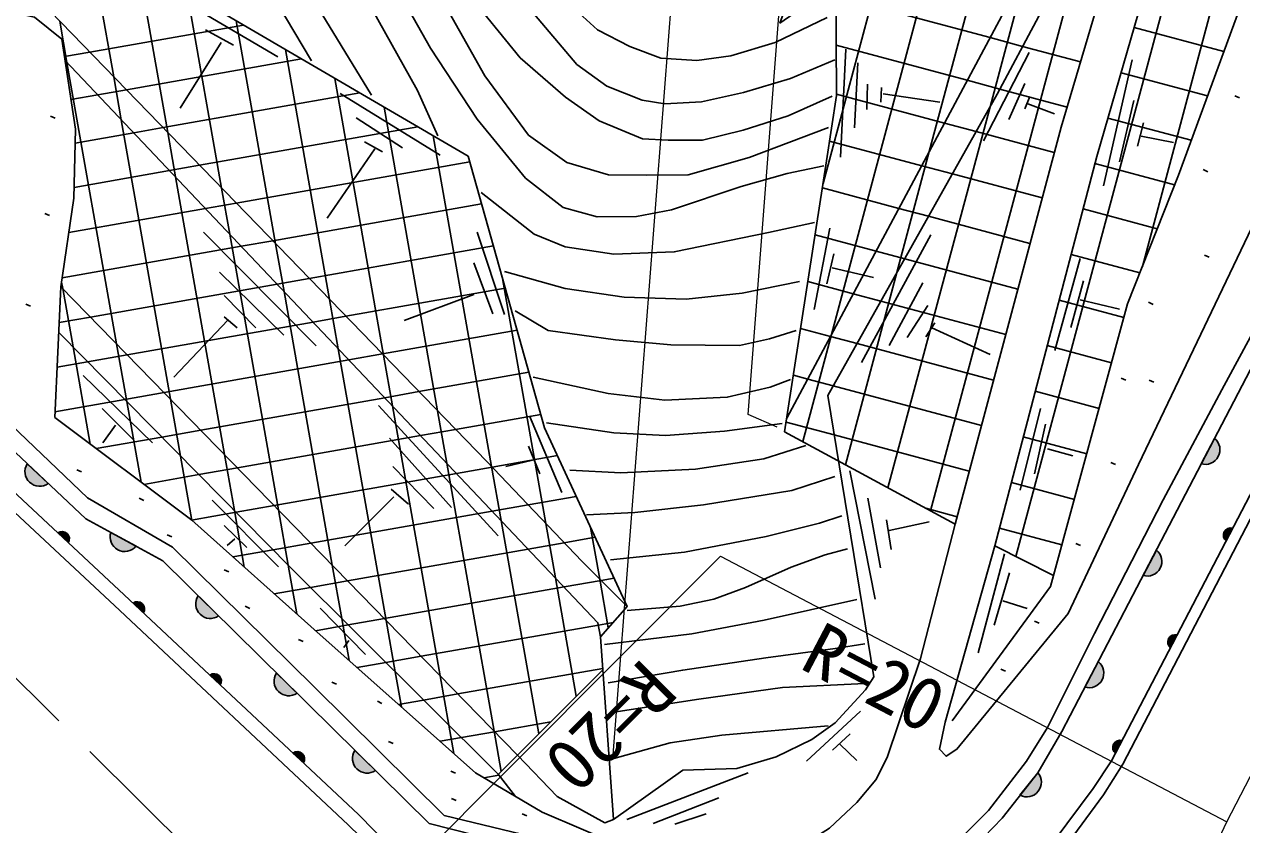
# Model space of a CAD drawing. Units: millimetres at full size, sheet at 1:1000; details may follow other scales. Extents: x 40000 to 680000, y 20000 to 380000.
# Drawn here: x 416645 to 458628, y 254374 to 281970 of the extents above; entities that cross this region are included whole.
import ezdxf
from ezdxf.enums import TextEntityAlignment as Align

# ---------------------------------------------------------------- set-up
doc = ezdxf.new("R2010")
doc.units = ezdxf.units.MM
doc.header["$LTSCALE"] = 1000
doc.linetypes.add('CHAIN', pattern=[18.5, 12, -1.5, 3.5, -1.5])
for name, color, linetype, lineweight in [('M-BGD', 7, 'Continuous', 25), ('M-BMK', 2, 'CHAIN', 13), ('M-STR-HTXT', 7, 'Continuous', 13)]:
    doc.layers.add(name, color=color, linetype=linetype, lineweight=lineweight)
doc.styles.add('ＭＳ ゴシック', font='')
doc.styles.get('ＭＳ ゴシック').set_extended_font_data('MS Gothic')

msp = doc.modelspace()

# ---------------------------------------------------------------- hatches: boundary and pattern name
at = {"layer": 'M-BGD'}
for points in [[(457230, 266818, 0.82357), (457694, 267694)], [(416744, 266815, 0.82357), (417468, 266138)], [(458092, 264157), (458321, 264596, 0.82434)], [(417800, 264433), (418163, 264095, 0.82357)], [(419626, 264449, 0.82357), (420496, 263974)], [(455226, 262968, 0.82357), (455689, 263844)], [(420394, 262015), (420755, 261676, 0.82357)], [(422636, 262265, 0.82357), (423346, 261573)], [(456173, 260476), (456402, 260915, 0.82434)], [(453221, 259117, 0.82357), (453685, 259993)], [(423042, 259532), (423404, 259193, 0.82357)], [(425340, 259598, 0.82357), (426050, 258906)], [(454275, 256836), (454504, 257276, 0.82434)], [(425910, 256842), (426276, 256507, 0.82357)], [(428045, 256931, 0.82357), (428755, 256240)], [(450983, 255389, 0.82357), (451600, 256165)]]:
    msp.add_hatch(color=256, dxfattribs=at).paths.add_polyline_path(points)

# ---------------------------------------------------------------- linework, layer by layer
for p, q in [((447855, 277588), (453317, 297972)), ((455204, 273620), (461546, 297290)), ((444481, 271273), (450686, 294432)), ((450841, 263618), (458172, 290975)), ((444194, 276482), (447596, 289177)), ((447899, 265193), (453318, 285416)), ((419727, 280164), (418987, 284357)), ((421588, 278243), (420560, 284075)), ((449950, 279125), (451230, 283903)), ((423450, 276323), (422258, 283083)), ((422414, 282598), (425388, 280845)), ((449952, 281511), (444639, 282935)), ((418116, 280657), (417865, 282084)), ((418905, 281011), (424205, 281946)), ((422887, 281775), (423863, 281257)), ((425312, 274403), (423956, 282091)), ((458012, 281034), (454920, 281862)), ((422017, 279077), (423436, 281348)), ((451074, 281210), (449952, 281511)), ((418026, 280856), (418905, 281011)), ((427174, 272483), (425654, 281099)), ((449165, 280040), (444648, 281250)), ((444790, 277392), (444976, 281113)), ((449730, 277953), (451302, 281001)), ((453068, 280676), (451074, 281210)), ((419827, 270955), (418116, 280657)), ((420166, 279711), (426208, 280776)), ((445273, 278397), (445385, 280648)), ((453858, 276401), (454852, 280741)), ((419988, 278683), (419727, 280164)), ((429035, 270562), (427352, 280107)), ((450289, 279738), (449165, 280040)), ((457449, 279502), (454468, 280301)), ((419179, 279536), (420166, 279711)), ((445702, 279029), (445720, 279904)), ((446186, 279290), (446204, 279792)), ((452605, 279118), (450289, 279738)), ((450601, 278684), (451146, 279928)), ((418250, 279373), (419179, 279536)), ((421427, 278410), (428211, 279606)), ((427540, 279587), (430991, 277455)), ((448379, 278568), (444657, 279565)), ((448214, 279290), (446260, 279569)), ((451146, 279057), (451317, 279477)), ((452173, 278886), (451255, 279228)), ((454418, 277227), (454908, 279341)), ((458394, 279507), (458555, 279436)), ((417542, 278801), (417703, 278730)), ((430897, 268642), (429050, 279115)), ((446430, 265989), (449950, 279125)), ((421687, 269047), (419988, 278683)), ((420416, 278231), (421427, 278410)), ((422688, 277109), (430214, 278436)), ((428093, 278750), (429688, 277713)), ((449472, 278275), (448379, 278568)), ((456887, 277971), (454015, 278740)), ((455034, 277773), (455244, 278571)), ((418394, 277875), (420416, 278231)), ((421859, 276709), (421588, 278243)), ((432759, 266718), (430748, 278124)), ((447593, 277096), (444419, 277947)), ((452166, 277553), (449472, 278275)), ((456281, 277899), (455160, 278109)), ((427094, 275292), (428727, 277674)), ((428381, 277924), (428996, 277578)), ((446735, 273408), (447855, 277588)), ((421653, 276926), (422688, 277109)), ((423949, 275808), (432007, 277229)), ((448650, 276813), (447593, 277096)), ((456317, 276441), (453569, 277177)), ((418361, 276346), (421653, 276926)), ((423547, 267138), (421859, 276709)), ((451747, 275983), (448650, 276813)), ((457298, 276959), (457459, 276887)), ((423730, 274735), (423450, 276323)), ((446806, 275625), (444171, 276331)), ((417346, 275448), (417507, 275377)), ((418180, 274791), (422890, 275621)), ((422890, 275621), (423949, 275808)), ((425211, 274507), (432415, 275778)), ((447828, 275351), (446806, 275625)), ((455716, 274920), (453157, 275605)), ((451328, 274413), (447828, 275351)), ((422826, 274802), (426712, 270879)), ((425406, 265229), (423730, 274735)), ((432265, 274808), (433207, 271965)), ((444430, 274945), (443890, 272136)), ((446020, 274153), (443920, 274716)), ((445521, 270306), (447907, 274708)), ((417953, 273228), (424127, 274316)), ((424127, 274316), (425211, 274507)), ((425602, 272760), (425312, 274403)), ((426472, 273207), (432823, 274327)), ((447006, 273889), (446020, 274153)), ((432150, 273751), (432803, 271984)), ((444561, 274056), (444324, 273017)), ((450909, 272843), (447006, 273889)), ((452187, 270729), (453060, 273892)), ((455116, 273398), (452745, 274033)), ((457343, 274008), (457504, 273937)), ((423376, 273429), (425593, 271252)), ((445929, 273240), (444508, 273569)), ((444961, 266785), (446735, 273408)), ((417968, 272864), (417931, 273074)), ((418929, 271877), (425364, 273011)), ((425364, 273011), (426472, 273207)), ((434628, 264759), (433138, 273207)), ((445233, 272681), (443669, 273101)), ((446475, 270891), (447630, 273061)), ((452735, 271515), (453179, 273123)), ((418323, 270846), (417968, 272864)), ((423533, 272625), (424632, 271507)), ((427266, 263321), (425602, 272760)), ((427473, 270786), (427174, 272483)), ((427733, 271906), (433232, 272875)), ((429748, 271754), (432150, 272657)), ((446184, 272427), (445233, 272681)), ((454411, 272148), (453060, 272473)), ((416693, 272324), (416853, 272253)), ((450490, 271273), (446184, 272427)), ((447091, 271168), (447800, 272276)), ((454567, 271863), (452333, 272461)), ((455417, 272386), (455578, 272314)), ((417849, 271686), (418929, 271877)), ((420196, 270577), (426601, 271706)), ((421806, 269801), (423662, 271773)), ((423533, 271880), (423984, 271507)), ((426601, 271706), (427733, 271906)), ((447738, 271199), (448046, 271676)), ((428994, 270605), (433640, 271424)), ((444447, 271210), (443419, 271485)), ((443491, 267580), (444481, 271273)), ((449956, 270583), (447938, 271506)), ((418914, 267498), (418323, 270846)), ((420178, 268965), (419827, 270955)), ((445362, 270965), (444447, 271210)), ((450071, 269703), (445362, 270965)), ((454140, 270295), (451921, 270890)), ((418827, 270336), (420196, 270577)), ((421462, 269277), (427837, 270401)), ((429126, 261412), (427473, 270786)), ((427837, 270401), (428994, 270605)), ((429344, 268812), (429035, 270562)), ((417775, 270150), (418827, 270336)), ((430255, 269304), (434048, 269973)), ((418674, 269865), (421065, 267545)), ((443661, 269738), (443168, 269870)), ((444540, 269503), (443661, 269738)), ((454478, 269771), (454639, 269699)), ((455439, 269703), (455600, 269632)), ((420106, 269038), (421462, 269277)), ((429074, 269096), (430255, 269304)), ((449653, 268133), (444540, 269503)), ((453713, 268727), (451509, 269318)), ((417701, 268614), (420106, 269038)), ((419324, 268728), (420392, 267661)), ((420669, 266180), (420178, 268965)), ((422033, 267084), (421687, 269047)), ((422729, 267977), (429074, 269096)), ((428857, 268828), (432984, 264335)), ((430985, 259504), (429344, 268812)), ((450990, 265908), (451691, 268729)), ((431215, 266837), (430897, 268642)), ((431516, 268004), (434456, 268522)), ((434072, 268472), (435179, 265832)), ((419347, 267545), (419788, 268148)), ((421386, 267740), (422729, 267977)), ((430311, 267791), (431516, 268004)), ((444576, 267811), (442917, 268255)), ((451486, 266472), (451862, 268182)), ((419122, 267341), (421386, 267740)), ((423995, 266677), (430311, 267791)), ((429244, 267705), (431381, 265311)), ((449234, 266563), (444576, 267811)), ((453286, 267159), (451097, 267746)), ((457230, 266818), (457694, 267694)), ((422425, 264860), (422033, 267084)), ((423888, 265203), (423547, 267138)), ((432774, 266702), (435030, 267100)), ((434035, 267430), (434422, 266469)), ((452803, 267088), (451931, 267327)), ((416744, 266815), (417468, 266138)), ((418460, 266613), (418621, 266542)), ((422665, 266443), (423995, 266677)), ((429354, 266729), (430773, 265274)), ((432845, 257595), (431215, 266837)), ((431548, 266486), (432774, 266702)), ((433087, 264863), (432759, 266718)), ((433248, 266719), (434173, 266943)), ((454120, 266865), (454281, 266793)), ((420765, 266108), (422665, 266443)), ((425262, 265378), (431548, 266486)), ((445994, 262151), (445119, 266576)), ((452859, 265591), (450685, 266174)), ((429299, 265937), (429889, 265422)), ((420606, 265626), (420767, 265555)), ((423121, 265566), (425411, 263259)), ((423945, 265145), (425262, 265378)), ((427696, 263985), (429391, 265679)), ((432785, 265181), (434018, 265398)), ((434018, 265398), (435681, 265692)), ((446176, 263225), (445739, 265629)), ((422408, 264874), (423945, 265145)), ((424232, 263251), (423888, 265203)), ((425743, 263322), (425406, 265229)), ((426528, 264078), (432785, 265181)), ((448815, 264993), (447735, 265282)), ((423531, 264691), (424313, 263928)), ((434384, 257503), (433087, 264863)), ((434958, 262889), (434628, 264759)), ((436490, 262839), (436175, 264622)), ((446541, 263863), (446377, 264883)), ((447853, 264810), (446468, 264518)), ((452432, 264023), (450273, 264602)), ((418163, 264095), (417800, 264433)), ((419626, 264449), (420496, 263974)), ((421565, 264367), (421726, 264296)), ((423643, 264003), (423903, 264226)), ((425224, 263848), (426528, 264078)), ((434022, 263876), (435261, 264095)), ((435261, 264095), (436332, 264283)), ((423837, 263603), (425224, 263848)), ((427795, 262778), (434022, 263876)), ((449542, 260297), (450450, 263715)), ((450112, 263985), (452143, 262963)), ((452913, 264070), (453074, 263999)), ((455226, 262968), (455689, 263844)), ((426039, 261642), (425743, 263322)), ((427590, 261482), (427266, 263321)), ((423539, 263165), (423700, 263094)), ((435679, 258799), (434958, 262889)), ((436785, 261163), (436490, 262839)), ((436533, 262796), (436983, 262875)), ((450091, 261247), (450619, 263061)), ((425264, 262332), (426515, 262552)), ((426515, 262552), (427795, 262778)), ((429061, 261478), (435259, 262571)), ((435259, 262571), (436533, 262796)), ((420755, 261676), (420394, 262015)), ((422636, 262265), (423346, 261573)), ((451225, 261822), (450397, 262093)), ((424255, 261903), (424416, 261831)), ((426847, 261841), (428411, 260240)), ((426692, 261060), (427815, 261258)), ((427845, 260036), (427590, 261482)), ((427815, 261258), (429061, 261478)), ((429437, 259644), (429126, 261412)), ((430328, 260178), (436443, 261257)), ((436443, 261257), (436947, 261345)), ((451482, 261388), (451643, 261316)), ((426100, 260758), (426261, 260687)), ((427666, 260482), (427834, 260724)), ((428122, 259789), (429115, 259965)), ((429115, 259965), (430328, 260178)), ((453221, 259117), (453685, 259993)), ((423404, 259193), (423042, 259532)), ((425340, 259598), (426050, 258906)), ((429651, 258432), (429437, 259644)), ((431285, 257806), (430985, 259504)), ((431595, 258879), (436591, 259760)), ((432991, 256108), (436594, 259715)), ((450320, 259734), (450481, 259662)), ((427245, 259285), (427406, 259213)), ((428819, 258627), (428979, 258555)), ((429553, 258519), (430416, 258671)), ((430416, 258671), (431595, 258879)), ((443621, 256566), (445487, 258286)), ((431457, 256828), (431285, 257806)), ((432861, 257579), (434802, 257921)), ((430984, 257248), (431716, 257377)), ((431716, 257377), (432861, 257579)), ((433090, 256207), (432845, 257595)), ((444513, 256939), (445130, 257507)), ((429205, 257239), (429366, 257167)), ((445358, 256582), (444773, 257150)), ((426276, 256507), (425910, 256842)), ((428045, 256931), (428755, 256240)), ((431351, 256223), (431512, 256152)), ((437420, 254554), (441608, 256160)), ((450983, 255389), (451600, 256165)), ((432497, 255991), (433011, 256082)), ((431379, 255279), (431540, 255207)), ((438329, 254408), (440601, 255301)), ((433819, 254744), (433980, 254673)), ((439076, 254392), (440163, 254749))]:
    msp.add_line(p, q, dxfattribs=at)
for points in [[(376189, 328749), (377335, 327151), (378879, 324753), (380919, 322279), (382524, 320518), (385831, 318043), (389871, 315945), (391502, 315245), (394730, 313959), (396394, 313167), (398929, 311781), (400910, 310712), (402599, 309558), (404777, 307796), (406441, 306133), (407887, 304589), (411027, 300268), (415087, 295144), (418783, 290722), (421183, 288098), (423896, 284677), (425649, 282216), (426547, 280714)], [(428613, 279525), (425607, 284468), (424522, 286450), (423082, 288119), (420056, 291060), (417715, 293884), (413415, 299245), (410657, 303196), (407840, 306825), (405206, 309337), (401533, 312049), (399216, 313384), (395952, 314977), (393239, 316124), (389628, 317522), (387954, 318383), (385387, 320051), (381964, 323368), (380103, 325605), (378454, 328066)], [(380604, 327232), (382316, 324833), (384904, 321996), (387763, 319639), (389836, 318483), (392988, 316898), (396369, 315626), (399750, 314186), (402943, 312559), (404884, 311349), (405914, 310612), (408189, 308359), (410276, 305522), (414852, 299316), (418008, 295450), (420680, 292363), (422830, 290361), (425105, 287920), (426507, 285927), (428615, 282527), (430201, 279690), (430911, 278126)], [(448746, 264734), (442865, 267919), (444315, 277259), (444657, 279514), (444637, 283360), (442703, 282011), (446035, 290925), (446377, 293182), (446861, 300350), (448768, 302853), (451330, 305584), (454009, 308382), (457168, 311226), (460157, 313673), (463746, 316323), (465283, 317348), (471729, 315127)], [(430591, 252608), (436775, 251297), (439118, 251733), (441024, 252379), (442656, 253138), (444418, 254252), (445355, 255140), (446017, 255915), (446405, 256690), (447556, 260106), (448746, 264734), (452398, 278422), (454673, 286071), (455684, 289494), (456719, 291510), (457882, 294068), (459253, 296291), (460575, 298417), (464660, 303249), (467171, 306384), (469293, 309542), (470999, 312333), (471346, 313116), (471729, 315127)], [(444376, 278413), (441648, 277380), (439537, 276786), (438107, 276764), (436788, 276786), (435358, 277204), (434038, 278149), (432521, 280193), (430013, 284678), (428600, 287238), (426951, 289568), (424509, 292492), (422042, 295138), (419051, 298215), (415484, 302092), (412336, 306033), (411104, 307703), (409256, 310781)], [(411104, 309880), (412709, 307374), (414689, 304780), (417460, 301593), (420413, 298547), (423405, 295624), (425560, 293447), (426528, 292458), (427342, 291425), (427936, 290524), (428793, 289007), (430204, 285850), (431876, 283124), (433745, 280816), (435307, 279454), (436473, 278640), (437964, 278025), (438846, 277972), (440028, 277972), (441439, 278324), (442991, 278818), (444508, 279488)], [(414418, 307389), (415681, 305625), (419082, 301560), (422638, 297806), (425239, 295251), (426554, 293796), (427998, 292014), (429335, 290055), (431066, 287128), (432815, 284398), (434116, 282456), (435703, 280586), (436736, 279838), (437948, 279357), (438733, 279232), (439998, 279303), (441442, 279624), (443064, 280105), (444597, 280746)], [(418669, 304278), (422581, 300215), (425582, 296976), (427203, 295196), (428664, 293256), (429826, 291590), (432067, 287710), (433972, 284385), (435272, 282825), (436413, 281785), (437533, 281205), (438594, 280805), (439834, 280725), (441015, 280885), (442535, 281345), (444336, 282205)], [(416121, 299501), (418424, 296759), (421724, 293576), (423626, 291764), (425775, 289176), (427272, 287220), (428906, 284256), (430652, 281150), (432264, 278695), (433933, 276663), (435224, 275656), (436395, 275330), (437757, 275349), (438966, 275579), (441364, 276384), (442957, 276825), (444223, 277094)], [(372666, 296482), (373293, 298237), (375471, 297460), (378488, 296217), (381552, 294958), (383216, 294212), (385688, 292953), (387837, 291784), (390497, 290276), (392801, 288734), (394885, 287257), (397747, 285097), (399911, 283322), (402508, 280944), (404797, 278809), (409160, 274669), (415667, 268660), (418819, 265647), (421756, 263945), (426642, 259123), (431128, 254689), (437125, 253242)], [(436775, 251297), (437199, 253657), (434508, 254807), (432208, 256162), (426845, 260923), (422417, 264868), (417692, 268415), (417909, 272924), (418353, 275977), (418405, 278351), (417935, 281456), (416993, 282219), (416464, 282329), (409904, 288321), (402758, 291146), (393203, 294946), (384791, 298319)], [(448647, 257949), (452038, 262580), (454695, 272330), (456445, 276766), (458772, 283105), (461460, 289998), (462615, 292388), (463878, 294455), (464005, 294944), (463940, 295612), (463078, 297162), (462222, 298262)], [(437042, 252784), (430607, 254413), (421426, 263466), (418761, 264922), (411266, 271973), (403157, 279744), (399796, 282740), (397350, 284728), (393791, 287320), (391204, 289108), (387721, 291138), (381936, 294139), (377994, 295831), (373104, 297708)], [(442938, 268385), (451972, 285292), (453385, 287848), (455024, 290357), (456601, 292289), (457551, 293339)], [(407424, 291748), (431953, 277420), (434586, 268061), (437434, 261898), (436513, 260853), (436965, 254550), (439352, 256257), (441212, 256308), (442569, 256710), (443801, 257312), (444605, 257890), (445660, 259020), (445937, 259472), (444354, 269172), (450198, 279566), (454502, 287637), (455684, 289494)], [(407424, 291748), (410522, 289143), (413580, 286429), (417535, 282424), (425051, 274672), (432595, 266891), (435868, 263458), (437434, 261898)], [(455856, 285088), (453631, 277415), (450112, 263985), (448401, 257912), (448207, 256976), (448433, 256734), (448805, 256976), (452650, 261658), (455074, 266792), (459740, 276546), (461719, 280196), (464563, 284922)], [(410782, 270971), (420091, 262299), (428166, 254727), (430957, 251886), (432446, 250958), (434673, 249995), (436834, 249165), (438247, 248783), (439975, 248517), (441687, 248600), (442883, 248683), (444928, 249198), (446611, 249844), (449170, 251090), (450217, 251821), (452162, 253814), (453508, 255624), (454140, 256576), (463691, 274897), (466600, 280678), (468597, 283564)], [(410439, 270608), (419749, 261934), (427817, 254369), (430701, 251567), (432273, 250546), (434538, 249612), (436739, 248774), (438169, 248349), (439934, 248096), (441716, 248101), (442930, 248314), (445062, 248802), (446786, 249476), (449424, 250658), (450543, 251535), (452517, 253576), (453860, 255400), (454527, 256458), (464050, 274748), (467000, 280479), (468903, 283253)], [(418044, 280734), (436429, 261337), (436513, 260853)], [(432404, 276173), (434227, 274735), (435301, 274294), (436970, 274045), (439062, 274122), (442304, 274793), (443897, 275138)], [(447839, 252803), (449892, 254863), (451211, 256566), (451937, 257721), (453549, 260966), (455922, 265574), (457939, 269368), (461443, 275826)], [(433210, 273450), (435301, 272856), (437335, 272568), (439465, 272492), (441402, 272703), (443379, 273105)], [(417909, 272924), (433651, 256768), (435026, 255343), (436669, 254439), (436965, 254550)], [(433574, 272089), (434706, 271418), (437028, 271092), (438947, 270919), (441307, 270900), (442343, 271130), (443264, 271418)], [(459895, 271922), (455017, 262552), (452424, 257590), (451600, 256165), (450364, 254597), (449127, 253314)], [(433588, 255349), (432989, 256110), (425822, 263242), (417833, 271344)], [(434190, 269801), (436780, 269245), (438738, 269015), (440886, 269111), (442364, 269456), (443074, 269724)], [(434651, 268229), (436972, 267883), (438757, 267788), (440791, 267941), (442786, 268209)], [(435457, 266599), (437222, 266503), (439793, 266637), (442153, 266982), (443592, 267442)], [(436034, 265058), (437704, 265134), (440064, 265403), (443114, 265901), (444592, 266381)], [(436859, 263504), (439411, 263773), (442232, 264310), (444074, 264770), (444841, 265019)], [(437435, 261759), (439258, 261913), (440428, 262143), (441522, 262546), (443095, 263255), (444266, 263677), (445033, 263888)], [(436649, 260584), (439661, 260948), (442156, 261427), (445360, 262137)], [(436783, 259260), (439354, 259701), (442213, 260123), (444612, 260449), (445628, 260603)], [(436822, 258225), (439911, 258704), (442789, 259107), (445628, 259241)], [(436975, 256653), (438913, 257189), (440697, 257458), (444362, 257784)]]:
    msp.add_lwpolyline(points, dxfattribs=at)
for centre, radius, start, end in [((457376, 267301), 505, 253.1464, 51.0411), ((417172, 266547), 505, 148.0443, 305.939), ((458249, 264354), 252, 73.465, 231.4656), ((417948, 264229), 252, 328.0806, 125.9754), ((420107, 264297), 505, 162.4324, 320.3272), ((455372, 263451), 505, 253.1464, 51.0411), ((420541, 261810), 252, 327.8936, 125.7883), ((423058, 261988), 505, 146.7874, 304.6822), ((456330, 260673), 252, 73.465, 231.4656), ((453368, 259600), 505, 253.1464, 51.0411), ((423190, 259327), 252, 327.8936, 125.7883), ((425763, 259322), 505, 146.7874, 304.6822), ((454433, 257033), 252, 73.465, 231.4656), ((426060, 256639), 252, 328.5378, 126.4326), ((428467, 256655), 505, 146.7874, 304.6822), ((451216, 255837), 505, 242.5974, 40.4921)]:
    msp.add_arc(centre, radius, start, end, dxfattribs=at)
at = {"layer": 'M-BMK'}
msp.add_lwpolyline([(405765, 269918), (426466, 249403), (429177, 247236), (432095, 245584), (434832, 244526), (436872, 244088), (439919, 243881), (442114, 243907), (444463, 244242), (447754, 245143), (450026, 246253), (452144, 247672), (454571, 249659), (455818, 250960), (457077, 252554), (457757, 253707), (458112, 254472), (463559, 264969), (470026, 277303), (472015, 280530), (474055, 283104)], dxfattribs=at)
at = {"layer": 'M-STR-HTXT'}
msp.add_line((436950, 256783), (440294, 299913), dxfattribs=at)
for points in [[(442606, 268078), (441609, 268521), (444871, 310965)], [(426466, 249403), (440650, 263632), (458112, 254472)]]:
    msp.add_lwpolyline(points, dxfattribs=at)

# ---------------------------------------------------------------- texts
at = {"layer": 'M-STR-HTXT', "style": 'ＭＳ ゴシック'}
for rotation, p in [(332.32, (443074, 259306)), (225.09, (437576, 260549))]:
    msp.add_text('R=20', height=1833, rotation=rotation, dxfattribs=at).set_placement(p, align=Align.BOTTOM_LEFT)

doc.saveas('drawing.dxf')
